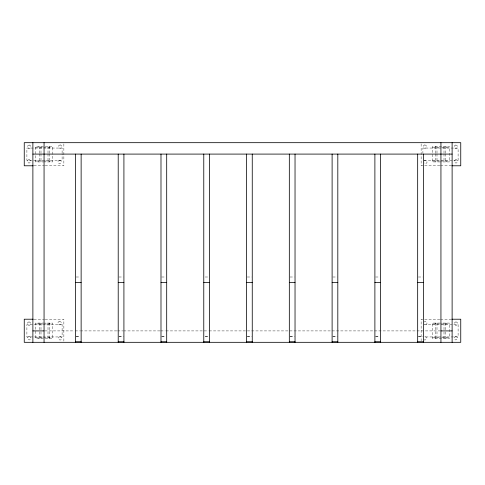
<?xml version="1.0" encoding="UTF-8"?>
<svg xmlns="http://www.w3.org/2000/svg" width="485" height="485" viewBox="0 0 485 485"><rect width="100%" height="100%" fill="white"/><g stroke="black" fill="none" stroke-linecap="round" stroke-linejoin="round"><path stroke-width="0.36" stroke-dasharray="2.42 1.82" d="M423.86 161.032L425.393 160.123L426.933 161.032L426.933 162.839L425.393 163.748L423.86 162.839M423.86 322.161L425.393 321.252L426.933 322.161L426.933 323.968L425.393 324.877L423.86 323.968M35.569 147.44L42.953 147.44M43.68 147.44L52.55 147.44M432.45 147.44L441.32 147.44M442.047 147.44L449.431 147.44M424.126 160.371L458.101 160.371L458.101 148.052L422.896 148.052L422.896 153.127M35.569 161.026L52.55 161.026M432.45 161.026L449.431 161.026M44.438 161.935L35.569 161.935L35.569 146.531L52.55 146.531L52.55 161.935L44.947 161.935M440.053 161.935L432.45 161.935L432.45 146.531L449.431 146.531L449.431 161.935L440.562 161.935M33.968 165.785L44.432 165.785M45.184 165.785L63.868 165.785L63.868 143.427M439.816 165.785L421.132 165.785L421.132 143.427M440.568 165.785L451.032 165.785M76.145 277.002L79.71 277.002M118.922 277.002L123.202 277.002M161.705 277.002L165.27 277.002M205.197 277.002L208.762 277.002M247.265 277.002L251.539 277.002M290.042 277.002L294.322 277.002M332.819 277.002L337.099 277.002M375.602 277.002L379.167 277.002M418.379 277.002L422.659 277.002M33.968 319.215L44.432 319.215M45.184 319.215L63.868 319.215L63.868 341.573M439.816 319.215L421.132 319.215L421.132 340.828M440.568 319.215L451.032 319.215M44.438 323.065L35.569 323.065L35.569 338.469L52.55 338.469L52.55 323.065L44.947 323.065M440.053 323.065L432.45 323.065L432.45 338.469L449.431 338.469L449.431 323.065L440.562 323.065M35.569 323.974L52.55 323.974M432.45 323.974L449.431 323.974M424.126 324.629L458.101 324.629L458.101 336.948L424.126 336.948M44.82 330.909L74.357 330.909M75.114 330.909L79.655 330.909M80.413 330.909L116.77 330.909M117.528 330.909L122.832 330.909M123.59 330.909L159.941 330.909M160.699 330.909L165.246 330.909M166.003 330.909L208.417 330.909M209.174 330.909L440.18 330.909M76.145 336.36L79.71 336.36M118.922 336.36L123.202 336.36M161.705 336.36L165.27 336.36M205.197 336.36L208.762 336.36M247.265 336.36L251.539 336.36M290.042 336.36L294.322 336.36M332.819 336.36L337.099 336.36M375.602 336.36L379.167 336.36M418.379 336.36L422.659 336.36M76.145 336.614L79.71 336.614M118.922 336.614L123.202 336.614M161.705 336.614L165.27 336.614M205.197 336.614L208.762 336.614M247.265 336.614L251.539 336.614M290.042 336.614L294.322 336.614M332.819 336.614L337.099 336.614M375.602 336.614L379.167 336.614M418.379 336.614L422.659 336.614M35.569 337.56L42.953 337.56M43.68 337.56L52.55 337.56M432.45 337.56L441.32 337.56M442.047 337.56L449.431 337.56M424.884 336.511L426.418 337.414L426.418 339.227L424.884 340.13L423.344 339.227M446.6 146.531L446.6 147.44M446.6 161.026L446.6 161.935M446.6 323.065L446.6 323.974M446.6 337.56L446.6 338.469M445.357 146.531L445.357 153.127M445.357 153.848L445.357 161.935M445.357 323.065L445.357 331.152M445.357 331.873L445.357 338.469M444.005 146.531L444.005 153.133M444.005 153.866L444.005 161.935M444.005 323.065L444.005 331.134M444.005 331.867L444.005 338.469M436.991 146.531L436.991 153.133M436.991 153.866L436.991 161.935M436.991 323.065L436.991 338.469M435.645 146.531L435.645 153.127M435.645 153.848L435.645 161.935M435.645 323.065L435.645 338.469M435.281 146.531L435.281 147.44M435.281 161.026L435.281 161.935M435.281 323.065L435.281 323.974M435.281 337.56L435.281 338.469M62.104 153.127L62.104 148.052L26.899 148.052L26.899 160.371L62.104 160.371L62.104 153.848M49.719 146.531L49.719 147.44M49.719 161.026L49.719 161.935M49.719 323.065L49.719 323.974M49.719 337.56L49.719 338.469M49.355 146.531L49.355 153.127M49.355 153.848L49.355 161.935M49.355 323.065L49.355 338.469M48.009 146.531L48.009 153.133M48.009 153.866L48.009 161.935M48.009 323.065L48.009 338.469M40.995 146.531L40.995 153.133M40.995 153.866L40.995 161.935M40.995 323.065L40.995 331.134M40.995 331.867L40.995 338.469M39.643 146.531L39.643 153.127M39.643 153.848L39.643 161.935M39.643 323.065L39.643 331.152M39.643 331.873L39.643 338.469M38.4 146.531L38.4 147.44M38.4 161.026L38.4 161.935M38.4 323.065L38.4 323.974M38.4 337.56L38.4 338.469M29.179 145.015L27.645 145.924L27.645 147.737L29.179 148.64L30.719 147.737L30.719 145.924L29.179 145.015M29.015 159.523L27.481 160.426L27.481 162.239L29.015 163.142L30.555 162.239L30.555 160.426L29.015 159.523M60.116 144.869L58.582 145.773L58.582 147.585L60.116 148.489L61.656 147.585L61.656 145.773L60.116 144.869M59.606 160.123L58.067 161.032L58.067 162.839L59.606 163.748L61.14 162.839L61.14 161.032L59.606 160.123M29.015 321.858L27.481 322.761L27.481 324.574L29.015 325.477L30.555 324.574L30.555 322.761L29.015 321.858M29.179 336.36L27.645 337.263L27.645 339.076L29.179 339.985L30.719 339.076L30.719 337.263L29.179 336.36M59.606 321.252L58.067 322.161L58.067 323.968L59.606 324.877L61.14 323.968L61.14 322.161L59.606 321.252M60.116 336.511L58.582 337.414L58.582 339.227L60.116 340.13L61.656 339.227L61.656 337.414L60.116 336.511M424.884 144.869L423.344 145.773L423.344 147.585L424.884 148.489L426.418 147.585L426.418 145.773L424.884 144.869M455.821 145.015L454.281 145.924L454.281 147.737L455.821 148.64L457.355 147.737L457.355 145.924L455.821 145.015M455.985 159.523L454.445 160.426L454.445 162.239L455.985 163.142L457.519 162.239L457.519 160.426L455.985 159.523M455.985 321.858L454.445 322.761L454.445 324.574L455.985 325.477L457.519 324.574L457.519 322.761L455.985 321.858M455.821 336.36L454.281 337.263L454.281 339.076L455.821 339.985L457.355 339.076L457.355 337.263L455.821 336.36M62.104 324.629L26.899 324.629L26.899 336.948L62.104 336.948L62.104 324.629"/><path stroke-width="0.73" d="M32.883 154.091L452.117 154.091M33.222 165.785L24.25 165.785L24.25 142.681L460.75 142.681L460.75 165.785L451.777 165.785M75.43 282.428L81.134 282.428M118.213 282.428L123.917 282.428M160.99 282.428L166.694 282.428M203.773 282.428L209.471 282.428M246.55 282.428L252.255 282.428M289.327 282.428L295.032 282.428M332.11 282.428L337.815 282.428M374.887 282.428L380.592 282.428M417.67 282.428L423.375 282.428M33.222 319.215L24.25 319.215L24.25 342.319L460.75 342.319L460.75 319.215L451.777 319.215M32.883 330.909L44.062 330.909M440.938 330.909L452.117 330.909M75.43 341.779L81.134 341.779M118.213 341.779L123.917 341.779M160.99 341.779L166.694 341.779M203.773 341.779L209.471 341.779M246.55 341.779L252.255 341.779M289.327 341.779L295.032 341.779M332.11 341.779L337.815 341.779M374.887 341.779L380.592 341.779M417.67 341.779L423.375 341.779M452.117 142.681L452.117 342.319M440.938 142.681L440.938 342.319M423.375 154.091L423.375 342.319M417.67 154.091L417.67 342.319M380.592 154.091L380.592 342.319M374.887 154.091L374.887 342.319M337.815 154.091L337.815 342.319M332.11 154.091L332.11 342.319M295.032 154.091L295.032 342.319M289.327 154.091L289.327 342.319M252.255 154.091L252.255 342.319M246.55 154.091L246.55 342.319M209.471 154.091L209.471 342.319M203.773 154.091L203.773 342.319M166.694 154.091L166.694 342.319M160.99 154.091L160.99 342.319M123.917 154.091L123.917 342.319M118.213 154.091L118.213 342.319M81.134 154.091L81.134 342.319M75.43 154.091L75.43 342.319M44.062 142.681L44.062 342.319M32.883 142.681L32.883 342.319"/></g></svg>
